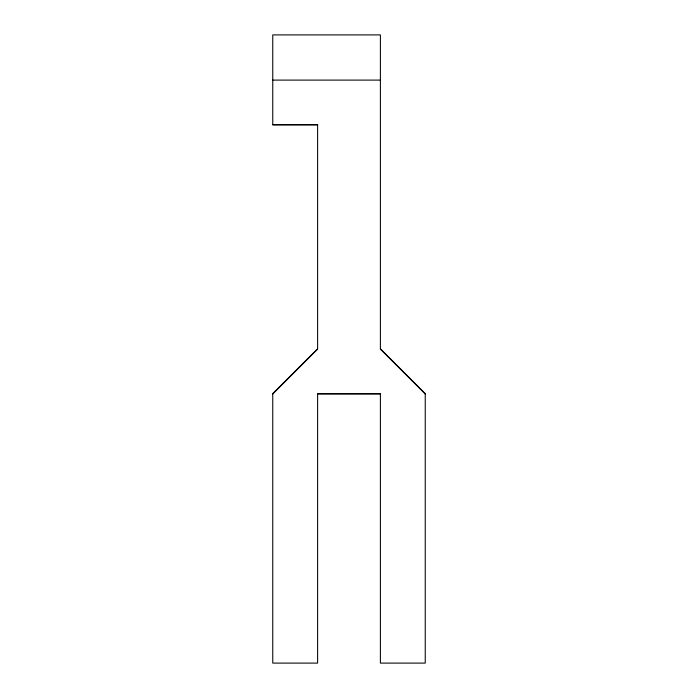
<?xml version="1.0" encoding="UTF-8"?>
<svg xmlns="http://www.w3.org/2000/svg" width="698" height="698" viewBox="0 0 698 698"><rect width="100%" height="100%" fill="white"/><g stroke="black" fill="none" stroke-linecap="round" stroke-linejoin="round"><path stroke-width="1.05" d="M317.607 348.782L272.761 393.628L272.761 663.1L317.607 663.1L317.607 393.628L380.393 393.628L380.393 663.1L425.239 663.1L425.239 393.628L380.393 348.782M272.761 393.986L317.607 349.14L317.607 124.593L272.761 124.593M272.761 80.104L380.393 80.104M317.607 124.951L272.761 124.951L272.761 34.9L380.393 34.9L380.393 349.14L425.239 393.986M317.607 393.986L380.393 393.986"/></g></svg>
